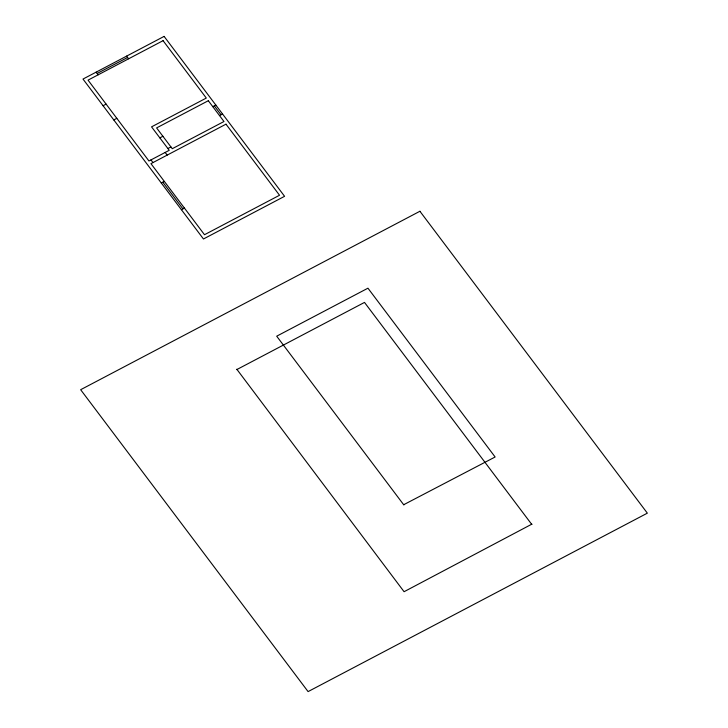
<?xml version="1.0" encoding="UTF-8"?>
<svg xmlns="http://www.w3.org/2000/svg" width="728" height="728" viewBox="0 0 728 728"><rect width="100%" height="100%" fill="white"/><g stroke="black" fill="none" stroke-linecap="round" stroke-linejoin="round"><path stroke-width="1.09" d="M531.877 524.133L404.076 591.709L236.8 369.223M403.867 504.986L276.695 336.19L367.949 288.188L495.122 456.993L403.913 504.604M97.179 73.464L127.591 57.467M103.067 105.715L106.115 104.122M113.777 119.929L116.817 118.336M212.804 106.679L215.843 105.078M159.86 137.874L162.899 136.273M219.492 115.561L222.531 113.959M167.886 148.53L170.925 146.938M161.298 183.01L164.337 181.409M181.381 209.664L184.421 208.062M236.746 369.606L364.501 302.411L531.831 524.515M214.323 105.879L221.012 114.76M126.59 56.129L128.601 58.795M165.174 152.443L167.176 155.109M96.169 72.136L98.18 74.793M150.978 159.914L152.98 162.572M162.817 182.209L182.901 208.863M164.1 36.4L82.992 79.061L203.467 238.984L284.575 196.314L164.1 36.4M163.072 40.668L88.043 80.135L148.949 160.979L169.224 150.314L151.551 126.854L206.306 98.062L163.072 40.668M208.317 100.719L156.602 127.919L172.263 148.712L223.978 121.512L208.317 100.719M225.989 124.179L150.951 163.645L204.495 234.716L279.534 195.25L225.989 124.179M419.91 211.266L80.653 389.708L308.09 691.6L647.347 513.158L419.91 211.266"/></g></svg>
